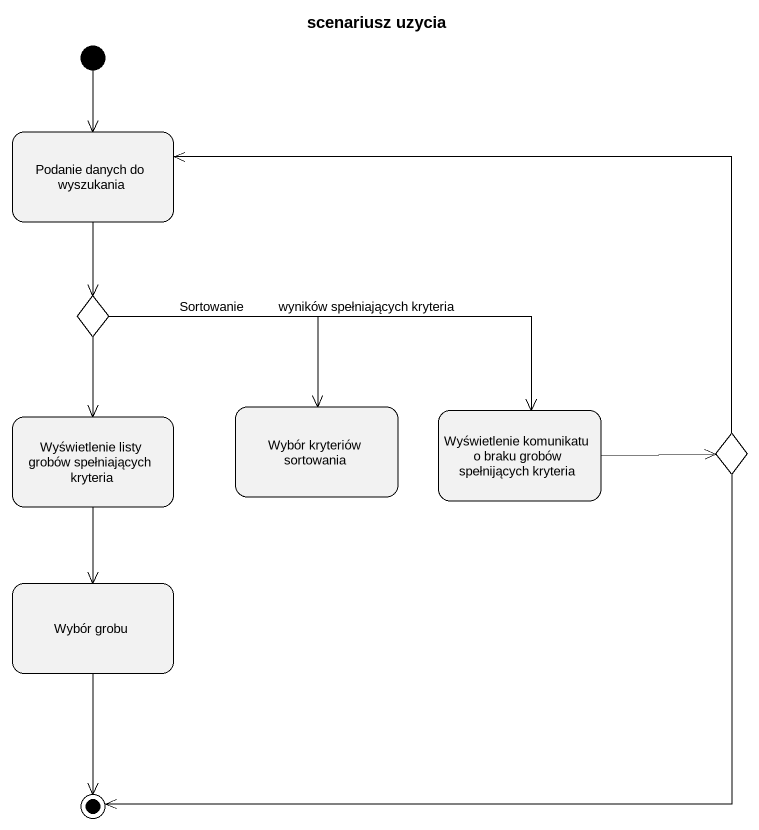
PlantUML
@startuml
title scenariusz uzycia
hide empty description
state "Podanie danych do wyszukania" as Podanie_danych_do_wyszukania
state choice1 <<choice>>
state "Wybór kryteriów sortowania" as Wybór_kryteriów_sortowania
state "Wyświetlenie komunikatu o braku grobów spełnijących kryteria" as Wyświetlenie_komunikatu_o
state "Wyświetlenie listy grobów spełniających kryteria" as Wyświetlenie_listy_grobów
state choice2 <<choice>>
state "Wybór grobu" as Wybór_grobu
[*] --> Podanie_danych_do_wyszukania
Podanie_danych_do_wyszukania --> choice1
choice1 --> Wybór_kryteriów_sortowania : Sortowanie
choice1 -right-> Wyświetlenie_komunikatu_o : wyników spełniających kryteria
choice1 --> Wyświetlenie_listy_grobów
Wyświetlenie_komunikatu_o -right-> choice2
Wyświetlenie_listy_grobów --> Wybór_grobu
choice2 -left-> Podanie_danych_do_wyszukania
choice2 -left-> [*]
Wybór_grobu --> [*]
@enduml
